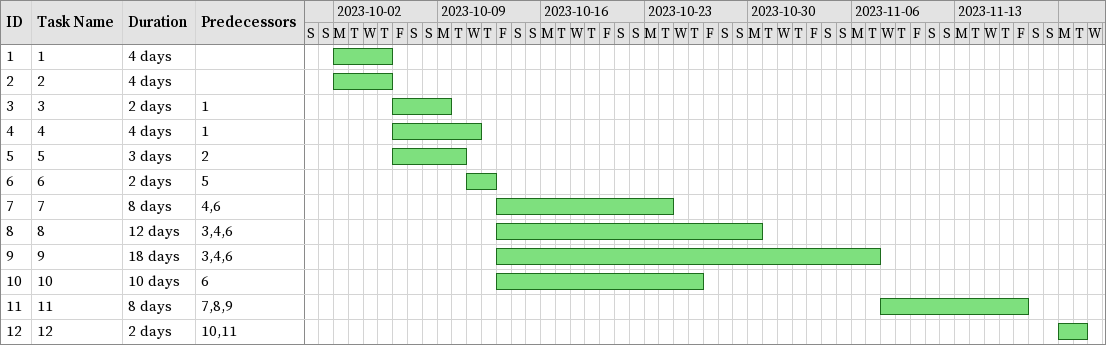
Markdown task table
| ID | Task | Duration | Start | Finish | Predecessors |
|---|---|---|---|---|---|
| 1 | 1 | 4d | 2023-10-02 | 2023-10-05 |  |
| 2 | 2 | 4d | 2023-10-02 | 2023-10-05 |  |
| 3 | 3 | 2d | 2023-10-06 | 2023-10-09 | 1 |
| 4 | 4 | 4d | 2023-10-06 | 2023-10-11 | 1 |
| 5 | 5 | 3d | 2023-10-06 | 2023-10-10 | 2 |
| 6 | 6 | 2d | 2023-10-11 | 2023-10-12 | 5 |
| 7 | 7 | 8d | 2023-10-13 | 2023-10-24 | 4, 6 |
| 8 | 8 | 12d | 2023-10-13 | 2023-10-30 | 3, 4, 6 |
| 9 | 9 | 18d | 2023-10-13 | 2023-11-07 | 3, 4, 6 |
| 10 | 10 | 10d | 2023-10-13 | 2023-10-26 | 6 |
| 11 | 11 | 8d | 2023-11-08 | 2023-11-17 | 7, 8, 9 |
| 12 | 12 | 2d | 2023-11-20 | 2023-11-21 | 10, 11 |
